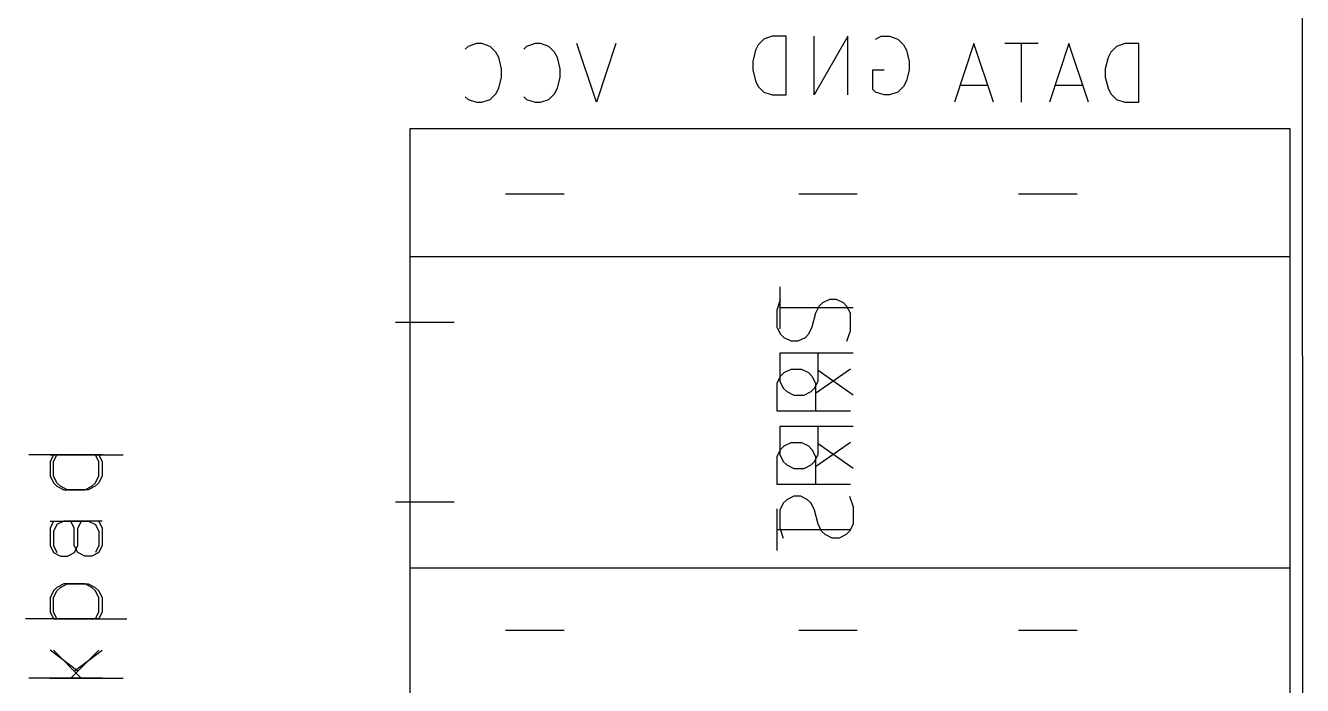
# Model space of a CAD drawing. Extents: x 0 to 153, y 0 to 103.
# Drawn here: x 111.88 to 129.3, y 37.61 to 46.61 of the extents above; entities that cross this region are included whole.
import ezdxf

# ---------------------------------------------------------------- set-up
doc = ezdxf.new("R2010")
doc.units = 0

msp = doc.modelspace()

# ---------------------------------------------------------------- linework, layer by layer
at = {"layer": 'Layer 1'}
for p, q in [((129.285, 92.8612), (129.299, 31.7662)), ((118.027, 46.3669), (117.913, 46.3288)), ((118.103, 46.3669), (118.027, 46.3669)), ((118.217, 46.3288), (118.103, 46.3669)), ((118.827, 46.3669), (118.713, 46.3288)), ((118.903, 46.3669), (118.827, 46.3669)), ((119.017, 46.3288), (118.903, 46.3669)), ((119.665, 45.5669), (119.398, 46.3669)), ((119.932, 46.3669), (119.665, 45.5669)), ((121.874, 46.3526), (121.836, 46.2764)), ((121.951, 46.4288), (121.874, 46.3526)), ((122.065, 46.4669), (121.951, 46.4288)), ((122.255, 46.4669), (122.065, 46.4669)), ((122.255, 45.6669), (122.255, 46.4669)), ((123.094, 46.4669), (122.636, 45.6669)), ((122.636, 45.6669), (122.636, 46.4669)), ((123.094, 45.6669), (123.094, 46.4669)), ((123.475, 46.4288), (123.551, 46.4669)), ((123.551, 46.4669), (123.665, 46.4669)), ((123.665, 46.4669), (123.779, 46.4288)), ((123.779, 46.4288), (123.856, 46.3526)), ((123.856, 46.3526), (123.894, 46.2764)), ((124.817, 46.3669), (124.551, 45.5669)), ((125.084, 45.5669), (124.817, 46.3669)), ((125.694, 46.3669), (125.236, 46.3669)), ((125.465, 45.5669), (125.465, 46.3669)), ((126.113, 46.3669), (125.846, 45.5669)), ((126.379, 45.5669), (126.113, 46.3669)), ((126.874, 46.3669), (126.76, 46.3288)), ((127.065, 46.3669), (126.874, 46.3669)), ((127.065, 45.5669), (127.065, 46.3669)), ((117.913, 46.3288), (117.874, 46.2907)), ((118.294, 46.2526), (118.217, 46.3288)), ((118.332, 46.1764), (118.294, 46.2526)), ((118.37, 46.024), (118.332, 46.1764)), ((118.713, 46.3288), (118.674, 46.2907)), ((119.094, 46.2526), (119.017, 46.3288)), ((119.132, 46.1764), (119.094, 46.2526)), ((119.17, 46.024), (119.132, 46.1764)), ((121.836, 46.2764), (121.798, 46.124)), ((123.894, 46.2764), (123.932, 46.124)), ((126.646, 46.1764), (126.608, 46.024)), ((126.684, 46.2526), (126.646, 46.1764)), ((126.76, 46.3288), (126.684, 46.2526)), ((118.37, 45.9098), (118.37, 46.024)), ((119.17, 45.9098), (119.17, 46.024)), ((121.798, 46.124), (121.798, 46.0098)), ((121.798, 46.0098), (121.836, 45.8574)), ((123.436, 45.7431), (123.436, 46.0098)), ((123.436, 46.0098), (123.589, 46.0098)), ((123.932, 46.0098), (123.894, 45.8574)), ((123.932, 46.124), (123.932, 46.0098)), ((126.608, 46.024), (126.608, 45.9098)), ((118.332, 45.7574), (118.37, 45.9098)), ((119.132, 45.7574), (119.17, 45.9098)), ((121.836, 45.8574), (121.874, 45.7812)), ((123.894, 45.8574), (123.856, 45.7812)), ((126.608, 45.9098), (126.646, 45.7574)), ((118.217, 45.605), (118.294, 45.6812)), ((118.294, 45.6812), (118.332, 45.7574)), ((119.017, 45.605), (119.094, 45.6812)), ((119.094, 45.6812), (119.132, 45.7574)), ((121.874, 45.7812), (121.951, 45.705)), ((121.951, 45.705), (122.065, 45.6669)), ((122.065, 45.6669), (122.255, 45.6669)), ((123.475, 45.705), (123.436, 45.7431)), ((123.589, 45.6669), (123.475, 45.705)), ((123.665, 45.6669), (123.589, 45.6669)), ((123.779, 45.705), (123.665, 45.6669)), ((123.856, 45.7812), (123.779, 45.705)), ((125.008, 45.7955), (124.627, 45.7955)), ((126.303, 45.7955), (125.922, 45.7955)), ((126.646, 45.7574), (126.684, 45.6812)), ((126.684, 45.6812), (126.76, 45.605)), ((117.874, 45.6431), (117.913, 45.605)), ((117.913, 45.605), (118.027, 45.5669)), ((118.027, 45.5669), (118.103, 45.5669)), ((118.103, 45.5669), (118.217, 45.605)), ((118.674, 45.6431), (118.713, 45.605)), ((118.713, 45.605), (118.827, 45.5669)), ((118.827, 45.5669), (118.903, 45.5669)), ((118.903, 45.5669), (119.017, 45.605)), ((126.76, 45.605), (126.874, 45.5669)), ((126.874, 45.5669), (127.065, 45.5669)), ((117.125, 45.2112), (129.125, 45.2112)), ((117.125, 39.2112), (117.125, 45.2112)), ((129.125, 45.2112), (129.125, 39.2112)), ((119.225, 44.3112), (118.425, 44.3112)), ((123.225, 44.3112), (122.425, 44.3112)), ((126.225, 44.3112), (125.425, 44.3112)), ((117.125, 43.4612), (129.125, 43.4612)), ((117.125, 37.4612), (117.125, 43.4612)), ((129.125, 43.4612), (129.125, 37.4612)), ((122.166, 43.0486), (122.166, 42.4772)), ((122.13, 42.735), (122.177, 42.8779)), ((122.844, 42.8779), (122.749, 42.8302)), ((122.939, 42.8779), (122.844, 42.8779)), ((123.035, 42.8302), (122.939, 42.8779)), ((122.13, 42.4969), (122.13, 42.735)), ((123.166, 42.7629), (122.166, 42.7629)), ((122.701, 42.7826), (122.654, 42.6874)), ((122.749, 42.8302), (122.701, 42.7826)), ((123.082, 42.7826), (123.035, 42.8302)), ((123.13, 42.6874), (123.082, 42.7826)), ((117.725, 42.5612), (116.925, 42.5612)), ((122.654, 42.6874), (122.606, 42.4969)), ((123.13, 42.4493), (123.13, 42.6874)), ((122.177, 42.4017), (122.13, 42.4969)), ((122.225, 42.3541), (122.177, 42.4017)), ((122.32, 42.3064), (122.225, 42.3541)), ((122.511, 42.3541), (122.415, 42.3064)), ((122.558, 42.4017), (122.511, 42.3541)), ((122.606, 42.4969), (122.558, 42.4017)), ((123.082, 42.3064), (123.13, 42.4493)), ((122.415, 42.3064), (122.32, 42.3064)), ((123.166, 42.1438), (122.166, 42.1438)), ((122.166, 42.1438), (122.166, 41.7629)), ((122.69, 41.7629), (122.69, 42.1438)), ((122.13, 41.735), (122.177, 41.8302)), ((122.177, 41.8302), (122.225, 41.8779)), ((122.225, 41.8779), (122.32, 41.9255)), ((122.32, 41.9255), (122.463, 41.9255)), ((122.463, 41.9255), (122.558, 41.8779)), ((122.558, 41.8779), (122.606, 41.8302)), ((122.606, 41.8302), (122.654, 41.735)), ((123.13, 41.9255), (122.654, 41.5922)), ((123.166, 41.5724), (122.69, 41.9057)), ((122.13, 41.3541), (122.13, 41.735)), ((122.166, 41.7629), (122.214, 41.6677)), ((122.214, 41.6677), (122.262, 41.62)), ((122.595, 41.62), (122.642, 41.6677)), ((122.642, 41.6677), (122.69, 41.7629)), ((122.654, 41.735), (122.654, 41.3541)), ((122.262, 41.62), (122.357, 41.5724)), ((122.357, 41.5724), (122.5, 41.5724)), ((122.5, 41.5724), (122.595, 41.62)), ((123.13, 41.3541), (122.13, 41.3541)), ((123.166, 41.1438), (122.166, 41.1438)), ((122.166, 41.1438), (122.166, 40.7629)), ((122.69, 40.7629), (122.69, 41.1438)), ((122.13, 40.735), (122.177, 40.8302)), ((122.177, 40.8302), (122.225, 40.8779)), ((122.225, 40.8779), (122.32, 40.9255)), ((122.32, 40.9255), (122.463, 40.9255)), ((122.463, 40.9255), (122.558, 40.8779)), ((122.558, 40.8779), (122.606, 40.8302)), ((122.606, 40.8302), (122.654, 40.735)), ((123.13, 40.9255), (122.654, 40.5922)), ((123.166, 40.5724), (122.69, 40.9057)), ((112.921, 40.7564), (111.921, 40.7564)), ((112.209, 40.7564), (113.209, 40.7564)), ((112.256, 40.7564), (112.209, 40.6612)), ((112.209, 40.6612), (112.209, 40.4707)), ((112.255, 40.6612), (112.302, 40.7564)), ((112.255, 40.4707), (112.255, 40.6612)), ((112.875, 40.6612), (112.828, 40.7564)), ((112.874, 40.7564), (112.921, 40.6612)), ((112.875, 40.4707), (112.875, 40.6612)), ((112.921, 40.6612), (112.921, 40.4707)), ((122.13, 40.3541), (122.13, 40.735)), ((122.166, 40.7629), (122.214, 40.6677)), ((122.214, 40.6677), (122.262, 40.62)), ((122.262, 40.62), (122.357, 40.5724)), ((122.5, 40.5724), (122.595, 40.62)), ((122.595, 40.62), (122.642, 40.6677)), ((122.642, 40.6677), (122.69, 40.7629)), ((122.654, 40.735), (122.654, 40.3541)), ((112.209, 40.4707), (112.256, 40.3755)), ((112.302, 40.3755), (112.255, 40.4707)), ((112.828, 40.3755), (112.875, 40.4707)), ((112.921, 40.4707), (112.874, 40.3755)), ((122.357, 40.5724), (122.5, 40.5724)), ((112.256, 40.3755), (112.304, 40.3279)), ((112.35, 40.3279), (112.302, 40.3755)), ((112.304, 40.3279), (112.399, 40.2802)), ((112.445, 40.2802), (112.35, 40.3279)), ((112.399, 40.2802), (112.685, 40.2802)), ((112.731, 40.2802), (112.445, 40.2802)), ((112.685, 40.2802), (112.78, 40.3279)), ((112.826, 40.3279), (112.731, 40.2802)), ((112.78, 40.3279), (112.828, 40.3755)), ((112.874, 40.3755), (112.826, 40.3279)), ((123.13, 40.3541), (122.13, 40.3541)), ((117.725, 40.1112), (116.925, 40.1112)), ((122.214, 40.0962), (122.166, 40.001)), ((122.262, 40.1438), (122.214, 40.0962)), ((122.357, 40.1915), (122.262, 40.1438)), ((122.452, 40.1915), (122.357, 40.1915)), ((122.547, 40.1438), (122.452, 40.1915)), ((122.595, 40.0962), (122.547, 40.1438)), ((122.642, 40.001), (122.595, 40.0962)), ((123.119, 40.1915), (123.166, 40.0486)), ((122.13, 39.4493), (122.13, 40.0207)), ((122.166, 40.001), (122.166, 39.7629)), ((122.69, 39.8105), (122.642, 40.001)), ((123.166, 40.0486), (123.166, 39.8105)), ((112.209, 39.8517), (112.732, 39.8517)), ((112.256, 39.8517), (112.209, 39.7564)), ((112.209, 39.7564), (112.209, 39.5183)), ((112.302, 39.8041), (112.255, 39.7088)), ((112.398, 39.8517), (112.302, 39.8041)), ((112.921, 39.8517), (112.398, 39.8517)), ((112.54, 39.7564), (112.493, 39.8517)), ((112.54, 39.5183), (112.54, 39.7564)), ((112.59, 39.7564), (112.637, 39.8517)), ((112.59, 39.5183), (112.59, 39.7564)), ((112.732, 39.8517), (112.828, 39.8041)), ((112.828, 39.8041), (112.875, 39.7088)), ((112.874, 39.8517), (112.921, 39.7564)), ((112.921, 39.7564), (112.921, 39.5183)), ((123.13, 39.735), (122.13, 39.735)), ((122.166, 39.7629), (122.214, 39.62)), ((122.738, 39.7153), (122.69, 39.8105)), ((123.166, 39.8105), (123.119, 39.7153)), ((112.255, 39.7088), (112.255, 39.5183)), ((112.875, 39.7088), (112.875, 39.5183)), ((122.785, 39.6677), (122.738, 39.7153)), ((122.881, 39.62), (122.785, 39.6677)), ((122.976, 39.62), (122.881, 39.62)), ((123.071, 39.6677), (122.976, 39.62)), ((123.119, 39.7153), (123.071, 39.6677)), ((112.209, 39.5183), (112.256, 39.4231)), ((112.255, 39.5183), (112.302, 39.4231)), ((112.256, 39.4231), (112.352, 39.3755)), ((112.447, 39.3755), (112.542, 39.4231)), ((112.588, 39.4231), (112.54, 39.5183)), ((112.542, 39.4231), (112.59, 39.5183)), ((112.683, 39.3755), (112.588, 39.4231)), ((112.874, 39.4231), (112.778, 39.3755)), ((112.875, 39.5183), (112.828, 39.4231)), ((112.921, 39.5183), (112.874, 39.4231)), ((112.352, 39.3755), (112.447, 39.3755)), ((112.778, 39.3755), (112.683, 39.3755)), ((129.125, 39.2112), (117.125, 39.2112)), ((112.256, 38.8993), (112.209, 38.8041)), ((112.255, 38.8041), (112.302, 38.8993)), ((112.304, 38.9469), (112.256, 38.8993)), ((112.302, 38.8993), (112.35, 38.9469)), ((112.399, 38.9945), (112.304, 38.9469)), ((112.35, 38.9469), (112.445, 38.9945)), ((112.685, 38.9945), (112.399, 38.9945)), ((112.445, 38.9945), (112.731, 38.9945)), ((112.78, 38.9469), (112.685, 38.9945)), ((112.731, 38.9945), (112.826, 38.9469)), ((112.828, 38.8993), (112.78, 38.9469)), ((112.826, 38.9469), (112.874, 38.8993)), ((112.875, 38.8041), (112.828, 38.8993)), ((112.874, 38.8993), (112.921, 38.8041)), ((112.209, 38.8041), (112.209, 38.6136)), ((112.255, 38.6136), (112.255, 38.8041)), ((112.875, 38.6136), (112.875, 38.8041)), ((112.921, 38.8041), (112.921, 38.6136)), ((112.875, 38.5183), (111.875, 38.5183)), ((112.209, 38.6136), (112.256, 38.5183)), ((112.302, 38.5183), (112.255, 38.6136)), ((112.255, 38.5183), (113.255, 38.5183)), ((112.828, 38.5183), (112.875, 38.6136)), ((112.921, 38.6136), (112.874, 38.5183)), ((119.225, 38.3612), (118.425, 38.3612)), ((123.225, 38.3612), (122.425, 38.3612)), ((126.225, 38.3612), (125.425, 38.3612)), ((112.59, 37.8041), (112.209, 38.0898)), ((112.255, 38.0898), (112.636, 37.7088)), ((112.875, 38.0898), (112.494, 37.7088)), ((112.54, 37.8041), (112.921, 38.0898)), ((112.921, 37.7088), (111.921, 37.7088)), ((112.209, 37.7088), (113.209, 37.7088))]:
    msp.add_line(p, q, dxfattribs=at)

doc.saveas('drawing.dxf')
